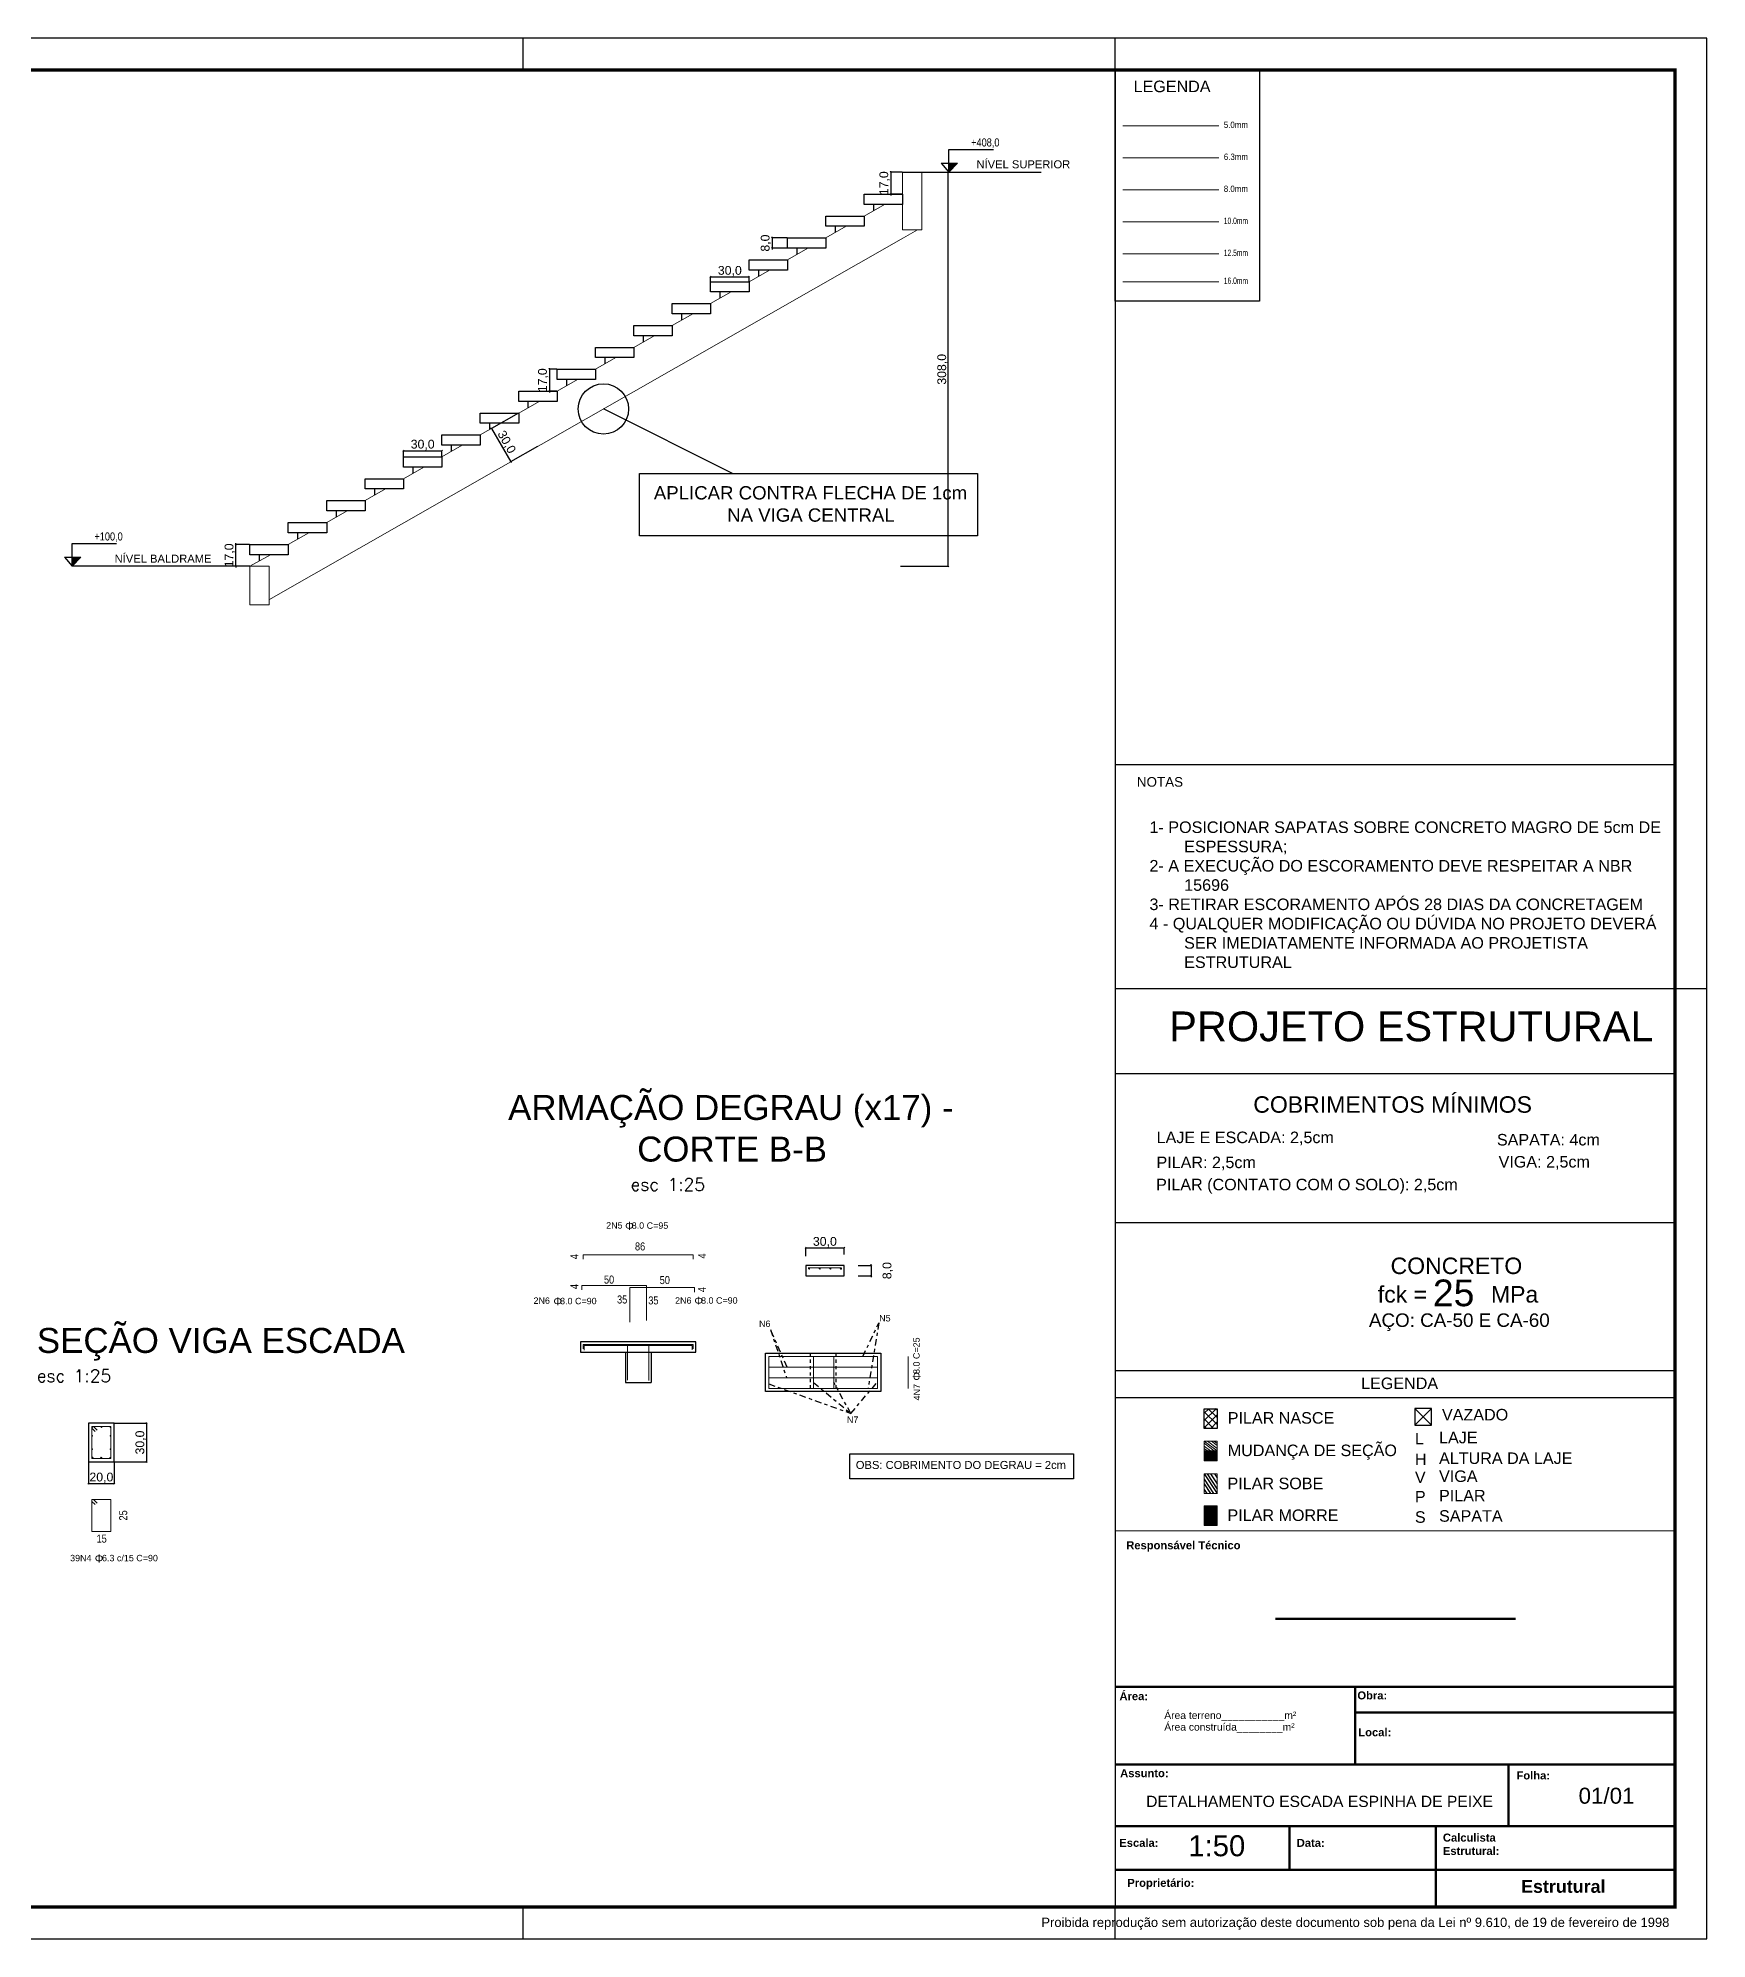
# Model space of a CAD drawing. Header units: millimetres. Extents: x 99 to 586, y -147 to 19.
# Drawn here: x 534 to 586.1, y -146.6 to -87.2 of the extents above; entities that cross this region are included whole.
import ezdxf
from ezdxf.enums import TextEntityAlignment as Align

# ---------------------------------------------------------------- set-up
doc = ezdxf.new("R2010")
doc.units = ezdxf.units.MM
doc.linetypes.add('CYPE_PUNTO', pattern=[0.075, 0, -0.075])
doc.linetypes.add('CYPE_RAYAPUNTO', pattern=[0.4125, 0.2025, -0.105, 0, -0.105])
for name, color, linetype, lineweight in [('ARM_LONGITUDINAL_Ø10', 33, 'Continuous', 9), ('ARM_LONGITUDINAL_Ø12_5', 34, 'Continuous', 9), ('ARM_LONGITUDINAL_Ø16', 212, 'Continuous', 9), ('ARM_LONGITUDINAL_Ø6_3', 31, 'Continuous', 9), ('ARM_LONGITUDINAL_Ø8', 32, 'Continuous', 9), ('ARM_TRANSVERSAL_Ø5', 120, 'Continuous', 9), ('DT-Textos', 7, 'Continuous', 5), ('G-ANNO-TEXT', 231, 'Continuous', 30), ('Vista Fino', 7, 'Continuous', 0)]:
    doc.layers.add(name, color=color, linetype=linetype, lineweight=lineweight)
for name, color, linetype in [('ARQ-FOLHA', 7, 'Continuous'), ('ARQ-TEXTO4', 1, 'Continuous'), ('Camada 1', 7, 'Continuous'), ('COTA CYPE', 31, 'Continuous'), ('PDF_1', 7, 'Continuous'), ('PDF_PILAR_BETAO', 7, 'Continuous'), ('PDF_Text', 7, 'Continuous')]:
    doc.layers.add(name, color=color, linetype=linetype)
doc.styles.add('ARIAL', font='arial.ttf')
doc.styles.add('ARIAL NARROW', font='ARIALN.TTF')
doc.styles.add('Arial_1', font='arial.ttf')
doc.styles.add('Arial_2', font='arial.ttf', dxfattribs={"height": 5})
doc.styles.add('Arial_3', font='arial.ttf', dxfattribs={"height": 2.3})
doc.styles.add('Arial_B', font='arialbd.ttf', dxfattribs={"height": 2.5})
doc.styles.add('Arial_B_1', font='arialbd.ttf', dxfattribs={"height": 4})
doc.styles.add('PDF Arial', font='arial.ttf')
doc.styles.add('ROMANS', font='romans.shx')
doc.styles.get("Standard").update_dxf_attribs({"font": 'arial.ttf'})
doc.styles.add('TQS_ARIAL', font='arial.ttf')
doc.dimstyles.new('Copy of 1-50', dxfattribs={"dimscale": 0.05, "dimtxt": 5.5, "dimasz": 0.8, "dimexe": 0.1, "dimexo": 0.2, "dimgap": 0.3, "dimtad": 1, "dimdec": 1, "dimlfac": 25, "dimzin": 1, "dimtxsty": 'Standard', "dimblk": 'OBLIQUE', "dimcen": 10, "dimdle": 0.1, "dimclrd": 7, "dimclre": 8, "dimclrt": 256, "dimadec": 0, "dimazin": 2, "dimtfac": 1, "dimtdec": 1, "dimtmove": 2, "dimatfit": 0, "dimldrblk": 'OBLIQUE', "dimfxl": 0, "dimlwd": -1, "dimlwe": -1, "dimarcsym": 0})

# ---------------------------------------------------------------- blocks, each defined once
blk = doc.blocks.new('FOLHA A1')
at = {"layer": 'ARQ-FOLHA'}
for p, q in [((841, 0), (0, 0)), ((471, -10), (471, 0)), ((656, -10), (656, 0)), ((841, -594), (841, 0)), ((831, -297), (841, -297)), ((471, -594), (471, -584)), ((656, -594), (656, -584)), ((0, -594), (841, -594))]:
    blk.add_line(p, q, dxfattribs=at)
at = {"layer": 'ARQ-FOLHA', "const_width": 1}
blk.add_lwpolyline([(25, -10), (25, -584), (831, -584), (831, -10), (25, -10)], dxfattribs=at)
blk = doc.blocks.new('_OBLIQUE')
at = {"color": 0, "linetype": 'ByBlock'}
blk.add_line((-0.5, -0.5), (0.5, 0.5), dxfattribs=at)
blk = doc.blocks.new('*D540')
at = {"layer": 'COTA CYPE', "color": 7}
blk.add_line((557.948, -124.958), (559.158, -124.958), dxfattribs=at)
at = {"layer": 'COTA CYPE', "color": 8}
for p, q in [((557.953, -125.215), (557.953, -124.953)), ((559.153, -125.165), (559.153, -124.953))]:
    blk.add_line(p, q, dxfattribs=at)
at = {"layer": 'Defpoints', "color": 0}
for p in [(557.953, -125.225), (559.153, -124.958), (559.153, -125.175)]:
    blk.add_point(p, dxfattribs=at)
at = {"layer": 'COTA CYPE', "color": 7, "xscale": 0.04000000000000001, "yscale": 0.04000000000000001, "zscale": 0.04000000000000001, "rotation": 180}
blk.add_blockref('_OBLIQUE', (557.953, -124.958), dxfattribs=at)
at = {"layer": 'COTA CYPE', "color": 7, "xscale": 0.04000000000000001, "yscale": 0.04000000000000001, "zscale": 0.04000000000000001}
blk.add_blockref('_OBLIQUE', (559.153, -124.958), dxfattribs=at)
at = {"layer": 'COTA CYPE', "insert": (558.553, -124.778), "char_height": 0.275, "attachment_point": 5}
blk.add_mtext('30,0', dxfattribs=at)
blk = doc.blocks.new('*D541')
at = {"layer": 'COTA CYPE', "color": 8}
for p, q in [((559.592, -125.506), (560.002, -125.506)), ((559.592, -125.826), (560.002, -125.826))]:
    blk.add_line(p, q, dxfattribs=at)
at = {"layer": 'COTA CYPE', "color": 7}
for p, q in [((559.997, -125.506), (559.997, -125.466)), ((559.997, -125.506), (559.997, -125.826)), ((559.997, -125.826), (559.997, -125.866))]:
    blk.add_line(p, q, dxfattribs=at)
at = {"layer": 'Defpoints', "color": 0}
for p in [(559.582, -125.506), (559.582, -125.826), (559.997, -125.826)]:
    blk.add_point(p, dxfattribs=at)
at = {"layer": 'COTA CYPE', "color": 7, "xscale": 0.04000000000000001, "yscale": 0.04000000000000001, "zscale": 0.04000000000000001}
for p, rotation in [((559.997, -125.506), 270), ((559.997, -125.826), 90)]:
    blk.add_blockref('_OBLIQUE', p, dxfattribs=dict(at, rotation=rotation))
at = {"layer": 'COTA CYPE', "insert": (560.52, -125.666), "char_height": 0.275, "attachment_point": 5, "rotation": 90}
blk.add_mtext('8,0', dxfattribs=at)
blk = doc.blocks.new('*D542')
at = {"color": 8}
for p, q in [((535.54, -131.647), (535.54, -132.326)), ((536.34, -131.647), (536.34, -132.326))]:
    blk.add_line(p, q, dxfattribs=at)
at = {"color": 7}
blk.add_line((535.535, -132.321), (536.345, -132.321), dxfattribs=at)
at = {"layer": 'Defpoints', "color": 0}
for p in [(535.54, -131.637), (536.34, -131.637), (536.34, -132.321)]:
    blk.add_point(p, dxfattribs=at)
at = {"color": 7, "xscale": 0.04000000000000001, "yscale": 0.04000000000000001, "zscale": 0.04000000000000001, "rotation": 180}
blk.add_blockref('_OBLIQUE', (535.54, -132.321), dxfattribs=at)
at = {"color": 7, "xscale": 0.04000000000000001, "yscale": 0.04000000000000001, "zscale": 0.04000000000000001}
blk.add_blockref('_OBLIQUE', (536.34, -132.321), dxfattribs=at)
at = {"insert": (535.94, -132.141), "char_height": 0.275, "attachment_point": 5}
blk.add_mtext('20,0', dxfattribs=at)
blk = doc.blocks.new('*D543')
at = {"color": 8}
for p, q in [((536.35, -130.437), (537.353, -130.437)), ((536.35, -131.637), (537.353, -131.637))]:
    blk.add_line(p, q, dxfattribs=at)
at = {"color": 7}
blk.add_line((537.348, -130.432), (537.348, -131.642), dxfattribs=at)
at = {"layer": 'Defpoints', "color": 0}
for p in [(536.34, -130.437), (536.34, -131.637), (537.348, -131.637)]:
    blk.add_point(p, dxfattribs=at)
at = {"color": 7, "xscale": 0.04000000000000001, "yscale": 0.04000000000000001, "zscale": 0.04000000000000001}
for p, rotation in [((537.348, -130.437), 90), ((537.348, -131.637), 270)]:
    blk.add_blockref('_OBLIQUE', p, dxfattribs=dict(at, rotation=rotation))
at = {"insert": (537.168, -131.037), "char_height": 0.275, "attachment_point": 5, "rotation": 90}
blk.add_mtext('30,0', dxfattribs=at)
blk = doc.blocks.new('*D548')
at = {"layer": 'COTA CYPE', "color": 7}
blk.add_line((554.977, -94.616), (556.187, -94.616), dxfattribs=at)
at = {"layer": 'COTA CYPE', "color": 8}
for p, q in [((554.982, -94.756), (554.982, -94.611)), ((556.182, -94.756), (556.182, -94.611))]:
    blk.add_line(p, q, dxfattribs=at)
at = {"layer": 'Defpoints', "color": 0}
for p in [(554.982, -94.766), (556.182, -94.616), (556.182, -94.766)]:
    blk.add_point(p, dxfattribs=at)
at = {"layer": 'COTA CYPE', "color": 7, "xscale": 0.04000000000000001, "yscale": 0.04000000000000001, "zscale": 0.04000000000000001, "rotation": 180}
blk.add_blockref('_OBLIQUE', (554.982, -94.616), dxfattribs=at)
at = {"layer": 'COTA CYPE', "color": 7, "xscale": 0.04000000000000001, "yscale": 0.04000000000000001, "zscale": 0.04000000000000001}
blk.add_blockref('_OBLIQUE', (556.182, -94.616), dxfattribs=at)
at = {"layer": 'COTA CYPE', "insert": (555.582, -94.436), "char_height": 0.275, "attachment_point": 5}
blk.add_mtext('30,0', dxfattribs=at)
blk = doc.blocks.new('*D549')
at = {"layer": 'COTA CYPE', "color": 8}
for p, q in [((557.372, -93.398), (556.899, -93.398)), ((557.372, -93.718), (556.899, -93.718))]:
    blk.add_line(p, q, dxfattribs=at)
at = {"layer": 'COTA CYPE', "color": 7}
for p, q in [((556.904, -93.398), (556.904, -93.358)), ((556.904, -93.398), (556.904, -93.718)), ((556.904, -93.718), (556.904, -93.758))]:
    blk.add_line(p, q, dxfattribs=at)
at = {"layer": 'Defpoints', "color": 0}
for p in [(556.904, -93.718), (557.382, -93.398), (557.382, -93.718)]:
    blk.add_point(p, dxfattribs=at)
at = {"layer": 'COTA CYPE', "color": 7, "xscale": 0.04000000000000001, "yscale": 0.04000000000000001, "zscale": 0.04000000000000001}
for p, rotation in [((556.904, -93.398), 270), ((556.904, -93.718), 90)]:
    blk.add_blockref('_OBLIQUE', p, dxfattribs=dict(at, rotation=rotation))
at = {"layer": 'COTA CYPE', "insert": (556.711, -93.558), "char_height": 0.275, "attachment_point": 5, "rotation": 90}
blk.add_mtext('8,0', dxfattribs=at)
blk = doc.blocks.new('*D550')
at = {"layer": 'COTA CYPE', "color": 8}
for p, q in [((560.972, -91.346), (560.609, -91.346)), ((560.972, -92.03), (560.609, -92.03))]:
    blk.add_line(p, q, dxfattribs=at)
at = {"layer": 'COTA CYPE', "color": 7}
for p, q in [((560.614, -91.346), (560.614, -91.306)), ((560.614, -91.346), (560.614, -92.03)), ((560.614, -92.03), (560.614, -92.07))]:
    blk.add_line(p, q, dxfattribs=at)
at = {"layer": 'Defpoints', "color": 0}
for p in [(560.982, -91.346), (560.614, -92.03), (560.982, -92.03)]:
    blk.add_point(p, dxfattribs=at)
at = {"layer": 'COTA CYPE', "color": 7, "xscale": 0.04000000000000001, "yscale": 0.04000000000000001, "zscale": 0.04000000000000001}
for p, rotation in [((560.614, -91.346), 270), ((560.614, -92.03), 90)]:
    blk.add_blockref('_OBLIQUE', p, dxfattribs=dict(at, rotation=rotation))
at = {"layer": 'COTA CYPE', "insert": (560.421, -91.688), "char_height": 0.275, "attachment_point": 5, "rotation": 90}
blk.add_mtext('17,0', dxfattribs=at)
blk = doc.blocks.new('*D551')
at = {"layer": 'COTA CYPE', "color": 8}
for p, q in [((550.172, -97.502), (549.938, -97.502)), ((550.172, -98.186), (549.938, -98.186))]:
    blk.add_line(p, q, dxfattribs=at)
at = {"layer": 'COTA CYPE', "color": 7}
for p, q in [((549.943, -97.502), (549.943, -97.462)), ((549.943, -97.502), (549.943, -98.186)), ((549.943, -98.186), (549.943, -98.226))]:
    blk.add_line(p, q, dxfattribs=at)
at = {"layer": 'Defpoints', "color": 0}
for p in [(550.182, -97.502), (549.943, -98.186), (550.182, -98.186)]:
    blk.add_point(p, dxfattribs=at)
at = {"layer": 'COTA CYPE', "color": 7, "xscale": 0.04000000000000001, "yscale": 0.04000000000000001, "zscale": 0.04000000000000001}
for p, rotation in [((549.943, -97.502), 270), ((549.943, -98.186), 90)]:
    blk.add_blockref('_OBLIQUE', p, dxfattribs=dict(at, rotation=rotation))
at = {"layer": 'COTA CYPE', "insert": (549.751, -97.844), "char_height": 0.275, "attachment_point": 5, "rotation": 90}
blk.add_mtext('17,0', dxfattribs=at)
blk = doc.blocks.new('*D552')
at = {"layer": 'COTA CYPE', "color": 8}
for p, q in [((540.572, -102.974), (540.141, -102.974)), ((540.572, -103.658), (540.141, -103.658))]:
    blk.add_line(p, q, dxfattribs=at)
at = {"layer": 'COTA CYPE', "color": 7}
for p, q in [((540.146, -102.974), (540.146, -102.934)), ((540.146, -103.658), (540.146, -102.974)), ((540.146, -103.658), (540.146, -103.698))]:
    blk.add_line(p, q, dxfattribs=at)
at = {"layer": 'Defpoints', "color": 0}
for p in [(540.146, -102.974), (540.582, -102.974), (540.582, -103.658)]:
    blk.add_point(p, dxfattribs=at)
at = {"layer": 'COTA CYPE', "color": 7, "xscale": 0.04000000000000001, "yscale": 0.04000000000000001, "zscale": 0.04000000000000001}
for p, rotation in [((540.146, -102.974), 270), ((540.146, -103.658), 90)]:
    blk.add_blockref('_OBLIQUE', p, dxfattribs=dict(at, rotation=rotation))
at = {"layer": 'COTA CYPE', "insert": (539.954, -103.316), "char_height": 0.275, "attachment_point": 5, "rotation": 90}
blk.add_mtext('17,0', dxfattribs=at)
blk = doc.blocks.new('*D554')
at = {"layer": 'COTA CYPE', "color": 8}
for p, q in [((560.992, -91.346), (562.416, -91.346)), ((560.92, -103.658), (562.416, -103.658))]:
    blk.add_line(p, q, dxfattribs=at)
at = {"layer": 'COTA CYPE', "color": 7}
blk.add_line((562.411, -103.663), (562.411, -91.341), dxfattribs=at)
at = {"layer": 'Defpoints', "color": 0}
for p in [(560.982, -91.346), (562.411, -91.346), (560.91, -103.658)]:
    blk.add_point(p, dxfattribs=at)
at = {"layer": 'COTA CYPE', "color": 7, "xscale": 0.04000000000000001, "yscale": 0.04000000000000001, "zscale": 0.04000000000000001}
for p, rotation in [((562.411, -91.346), 90), ((562.411, -103.658), 270)]:
    blk.add_blockref('_OBLIQUE', p, dxfattribs=dict(at, rotation=rotation))
at = {"layer": 'COTA CYPE', "insert": (562.231, -97.502), "char_height": 0.275, "attachment_point": 5, "rotation": 90}
blk.add_mtext('308,0', dxfattribs=at)
blk = doc.blocks.new('*D555')
at = {"layer": 'COTA CYPE', "color": 7}
blk.add_line((545.377, -100.047), (546.587, -100.047), dxfattribs=at)
at = {"layer": 'COTA CYPE', "color": 8}
for p, q in [((545.382, -100.228), (545.382, -100.042)), ((546.582, -100.228), (546.582, -100.042))]:
    blk.add_line(p, q, dxfattribs=at)
at = {"layer": 'Defpoints', "color": 0}
for p in [(545.382, -100.238), (546.582, -100.047), (546.582, -100.238)]:
    blk.add_point(p, dxfattribs=at)
at = {"layer": 'COTA CYPE', "color": 7, "xscale": 0.04000000000000001, "yscale": 0.04000000000000001, "zscale": 0.04000000000000001, "rotation": 180}
blk.add_blockref('_OBLIQUE', (545.382, -100.047), dxfattribs=at)
at = {"layer": 'COTA CYPE', "color": 7, "xscale": 0.04000000000000001, "yscale": 0.04000000000000001, "zscale": 0.04000000000000001}
blk.add_blockref('_OBLIQUE', (546.582, -100.047), dxfattribs=at)
at = {"layer": 'COTA CYPE', "insert": (545.982, -99.866), "char_height": 0.275, "attachment_point": 5}
blk.add_mtext('30,0', dxfattribs=at)
blk = doc.blocks.new('*D556')
at = {"layer": 'COTA CYPE', "color": 8}
for p, q in [((548.974, -98.875), (548.134, -99.354)), ((549.568, -99.918), (548.728, -100.396))]:
    blk.add_line(p, q, dxfattribs=at)
at = {"layer": 'COTA CYPE', "color": 7}
blk.add_line((548.135, -99.347), (548.735, -100.398), dxfattribs=at)
at = {"layer": 'Defpoints', "color": 0}
for p in [(548.982, -98.87), (549.577, -99.913), (548.732, -100.394)]:
    blk.add_point(p, dxfattribs=at)
at = {"layer": 'COTA CYPE', "color": 7, "xscale": 0.04000000000000001, "yscale": 0.04000000000000001, "zscale": 0.04000000000000001}
for p, rotation in [((548.138, -99.351), 119.6831401775046), ((548.732, -100.394), 299.6831401775047)]:
    blk.add_blockref('_OBLIQUE', p, dxfattribs=dict(at, rotation=rotation))
at = {"layer": 'COTA CYPE', "insert": (548.592, -99.783), "char_height": 0.275, "attachment_point": 5, "rotation": 299.68314}
blk.add_mtext('30,0', dxfattribs=at)

msp = doc.modelspace()

# ---------------------------------------------------------------- hatches: boundary and pattern name
h = msp.add_hatch(color=256)
h.dxf.hatch_style = 1
h.paths.add_polyline_path([(570.812, -131.6098), (570.812, -131.302), (570.4087, -131.302), (570.4087, -131.6098)])
h = msp.add_hatch(color=256)
h.dxf.hatch_style = 1
h.paths.add_polyline_path([(570.4087, -133.6336), (570.812, -133.6336), (570.812, -133.0181), (570.4087, -133.0181)])
at = {"layer": 'COTA CYPE'}
h = msp.add_hatch(color=252, dxfattribs=at)
h.dxf.hatch_style = 1
h.paths.add_polyline_path([(562.4269, -91.3461), (562.7031, -91.0566), (562.4269, -91.0566)])
h = msp.add_hatch(color=252, dxfattribs=at)
h.dxf.hatch_style = 1
h.paths.add_polyline_path([(535.0246, -103.6581), (535.3007, -103.3686), (535.0246, -103.3686)])
h = msp.add_hatch(dxfattribs=at)
h.set_pattern_fill('ANSI37', color=256, scale=0.05)
h.set_pattern_definition([(45, (-161.23295, -248.86404), (-0.1122532, 0.1122532), []), (135, (-161.23295, -248.86404), (-0.1122532, -0.1122532), [])])
h.paths.add_polyline_path([(570.812, -129.9796), (570.4087, -129.9796), (570.4087, -130.5951), (570.812, -130.5951)])

# ---------------------------------------------------------------- linework, layer by layer
for p, q in [((567.624, -88.1502), (555.5458, -88.1502)), ((567.624, -88.1502), (567.624, -145.5502)), ((562.4269, -91.3461), (562.4269, -90.6376)), ((562.4269, -90.6376), (563.82, -90.6376)), ((561.5824, -91.3461), (565.3098, -91.3461)), ((562.1907, -91.0566), (562.4269, -91.3461)), ((562.1907, -91.0566), (562.7031, -91.0566)), ((562.4269, -91.3461), (562.7031, -91.0566)), ((560.0739, -92.3501), (560.0739, -92.5479)), ((558.8739, -93.0341), (558.8739, -93.2319)), ((557.6739, -93.7181), (557.6739, -93.9159)), ((556.4739, -94.4021), (556.4739, -94.5999)), ((555.2739, -95.0861), (555.2739, -95.2839)), ((554.0739, -95.7701), (554.0739, -95.9679)), ((552.8739, -96.4541), (552.8739, -96.6519)), ((551.6739, -97.1381), (551.6739, -97.3359)), ((550.4739, -97.8221), (550.4739, -98.0199)), ((549.2739, -98.5061), (549.2739, -98.7039)), ((548.0739, -99.1901), (548.0739, -99.3879)), ((546.8739, -99.8741), (546.8739, -100.0719)), ((545.6739, -100.5581), (545.6739, -100.7559)), ((544.4739, -101.2421), (544.4739, -101.4399)), ((543.2739, -101.9261), (543.2739, -102.1239)), ((542.0739, -102.6101), (542.0739, -102.8079)), ((535.0246, -103.6581), (535.0246, -102.9496)), ((535.0246, -102.9496), (536.4176, -102.9496)), ((540.8739, -103.2941), (540.8739, -103.4919)), ((534.7884, -103.3686), (535.0246, -103.6581)), ((534.7884, -103.3686), (535.3007, -103.3686)), ((535.0246, -103.6581), (535.3007, -103.3686)), ((540.5824, -103.6581), (535.0246, -103.6581)), ((567.624, -109.8507), (585.124, -109.8507)), ((552.319, -128.2097), (552.319, -129.161)), ((553.119, -128.2097), (553.119, -129.161)), ((567.624, -128.7905), (585.124, -128.7905)), ((552.319, -129.161), (553.119, -129.161)), ((567.624, -129.6322), (585.124, -129.6322)), ((577.5147, -129.9712), (576.9897, -130.4962)), ((576.9897, -129.9712), (577.5147, -130.4962)), ((570.4087, -132.0196), (570.812, -132.6351)), ((570.4087, -132.1841), (570.7042, -132.6351)), ((570.4087, -132.3273), (570.6103, -132.6351)), ((570.5025, -132.0196), (570.812, -132.4919)), ((570.6103, -132.0196), (570.812, -132.3273)), ((570.7299, -132.0196), (570.812, -132.1448)), ((570.4087, -132.505), (570.4939, -132.6351)), ((567.624, -133.799), (585.124, -133.7887)), ((585.124, -144.3921), (575.124, -144.3921)), ((585.124, -145.5502), (585.124, -144.3921)), ((577.651, -145.5502), (585.124, -145.5502))]:
    msp.add_line(p, q)
at = {"lineweight": 90}
for p, q in [((580.1409, -136.546), (572.6409, -136.546)), ((567.624, -138.6671), (585.124, -138.6671)), ((575.124, -141.0944), (575.124, -138.6671)), ((575.124, -139.4722), (585.124, -139.4722)), ((567.624, -141.0944), (585.124, -141.0944)), ((567.624, -141.0944), (585.124, -141.0944)), ((579.924, -143.0299), (579.924, -141.0944)), ((567.624, -143.0299), (585.124, -143.0299)), ((573.0796, -144.3921), (573.0796, -143.0299)), ((577.651, -145.5502), (577.651, -143.0299)), ((567.624, -144.3921), (585.124, -144.3921))]:
    msp.add_line(p, q, dxfattribs=at)
at = {"color": 8, "lineweight": 25}
for p, q in [((585.124, -144.3921), (575.124, -144.3921)), ((585.124, -145.5502), (585.124, -144.3921)), ((575.124, -145.5502), (585.124, -145.5502))]:
    msp.add_line(p, q, dxfattribs=at)
for points in [[(567.624, -88.1502), (572.1324, -88.1502), (572.1324, -95.3707), (567.624, -95.3707)], [(559.7824, -92.3501), (559.7824, -92.0301), (560.9824, -92.0301), (560.9824, -92.3501)], [(558.5824, -93.0341), (558.5824, -92.7141), (559.7824, -92.7141), (559.7824, -93.0341)], [(557.3824, -93.7181), (557.3824, -93.3981), (558.5824, -93.3981), (558.5824, -93.7181)], [(556.1824, -94.4021), (556.1824, -94.0821), (557.3824, -94.0821), (557.3824, -94.4021)], [(554.9824, -95.0861), (554.9824, -94.7661), (556.1824, -94.7661), (556.1824, -95.0861)], [(553.7824, -95.7701), (553.7824, -95.4501), (554.9824, -95.4501), (554.9824, -95.7701)], [(552.5824, -96.4541), (552.5824, -96.1341), (553.7824, -96.1341), (553.7824, -96.4541)], [(551.3824, -97.1381), (551.3824, -96.8181), (552.5824, -96.8181), (552.5824, -97.1381)], [(550.1824, -97.8221), (550.1824, -97.5021), (551.3824, -97.5021), (551.3824, -97.8221)], [(548.9824, -98.5061), (548.9824, -98.1861), (550.1824, -98.1861), (550.1824, -98.5061)], [(547.7824, -99.1901), (547.7824, -98.8701), (548.9824, -98.8701), (548.9824, -99.1901)], [(546.5824, -99.8741), (546.5824, -99.5541), (547.7824, -99.5541), (547.7824, -99.8741)], [(545.3824, -100.5581), (545.3824, -100.2381), (546.5824, -100.2381), (546.5824, -100.5581)], [(544.1824, -101.2421), (544.1824, -100.9221), (545.3824, -100.9221), (545.3824, -101.2421)], [(542.9824, -101.9261), (542.9824, -101.6061), (544.1824, -101.6061), (544.1824, -101.9261)], [(541.7824, -102.6101), (541.7824, -102.2901), (542.9824, -102.2901), (542.9824, -102.6101)], [(540.5824, -103.2941), (540.5824, -102.9741), (541.7824, -102.9741), (541.7824, -103.2941)], [(557.9527, -125.8257), (559.1527, -125.8257), (559.1527, -125.5057), (557.9527, -125.5057)], [(550.919, -128.2097), (554.519, -128.2097), (554.519, -127.8897), (550.919, -127.8897)], [(535.5398, -131.6372), (536.3398, -131.6372), (536.3398, -130.4372), (535.5398, -130.4372)], [(559.3358, -131.3933), (566.3282, -131.3933), (566.3282, -132.1693), (559.3358, -132.1693)]]:
    msp.add_lwpolyline(points, close=True)
msp.add_lwpolyline([(576.9897, -130.4962), (577.5147, -130.4962), (577.5147, -129.9712), (576.9897, -129.9712), (576.9897, -130.4962)])
at = {"layer": 'ARM_LONGITUDINAL_Ø10'}
msp.add_line((567.8633, -92.8944), (570.8633, -92.8944), dxfattribs=at)
at = {"layer": 'ARM_LONGITUDINAL_Ø12_5'}
msp.add_line((567.8633, -93.8944), (570.8633, -93.8944), dxfattribs=at)
for centre in [(535.66, -131.517), (535.9347, -131.516), (536.2201, -131.5191)]:
    msp.add_circle(centre, 0.02, dxfattribs=at)
at = {"layer": 'ARM_LONGITUDINAL_Ø16'}
msp.add_line((567.8633, -94.767), (570.8633, -94.767), dxfattribs=at)
at = {"layer": 'ARM_LONGITUDINAL_Ø6_3'}
for p, q in [((567.8633, -90.8944), (570.8633, -90.8944)), ((535.6398, -130.5934), (535.7494, -130.6948)), ((535.6907, -130.5372), (535.803, -130.6475)), ((535.6398, -132.8771), (535.7494, -132.9786)), ((535.6907, -132.821), (535.803, -132.9313))]:
    msp.add_line(p, q, dxfattribs=at)
for points in [[(535.6398, -131.5372), (536.2398, -131.5372), (536.2398, -130.5372), (535.6398, -130.5372)], [(535.6398, -133.821), (536.2398, -133.821), (536.2398, -132.821), (535.6398, -132.821)]]:
    msp.add_lwpolyline(points, close=True, dxfattribs=at)
for centre in [(535.6529, -130.55), (535.9461, -130.5504), (536.2278, -130.5513), (535.6529, -130.8287), (535.6529, -131.2461), (536.2278, -130.83), (536.2278, -131.2474)]:
    msp.add_circle(centre, 0.0126, dxfattribs=at)
at = {"layer": 'ARM_LONGITUDINAL_Ø8'}
for p, q in [((567.8633, -91.8944), (570.8633, -91.8944)), ((558.0349, -125.5803), (559.0749, -125.5803)), ((556.797, -128.3476), (560.197, -128.3476)), ((556.797, -128.3476), (556.797, -129.3476)), ((556.797, -128.6816), (560.197, -128.6816)), ((558.1959, -128.3476), (558.1959, -129.3476)), ((558.8313, -128.3476), (558.8313, -129.3476)), ((560.197, -128.3476), (560.197, -129.3476)), ((561.1545, -128.3476), (561.1545, -129.3476)), ((556.797, -129.0146), (560.197, -129.0146)), ((556.797, -129.3476), (560.197, -129.3476))]:
    msp.add_line(p, q, dxfattribs=at)
for points in [[(550.999, -125.3113), (550.999, -125.1713), (554.439, -125.1713), (554.439, -125.3113)], [(550.954, -126.2689), (550.954, -126.1289), (552.974, -126.1289), (552.974, -127.2202)], [(552.4595, -127.2807), (552.4595, -126.1975), (554.4795, -126.1975), (554.4795, -126.3375)], [(550.999, -128.1097), (550.999, -127.9697), (554.439, -127.9697), (554.439, -128.1097)], [(551.0329, -128.1483), (551.0329, -128.0083), (553.0529, -128.0083), (553.0529, -129.0996)], [(552.3835, -129.088), (552.3835, -128.0048), (554.4035, -128.0048), (554.4035, -128.1448)]]:
    msp.add_lwpolyline(points, dxfattribs=at)
for centre in [(558.0575, -125.6006), (558.3908, -125.6006), (558.7241, -125.6006), (559.0542, -125.6033)]:
    msp.add_circle(centre, 0.02, dxfattribs=at)
at = {"layer": 'ARM_TRANSVERSAL_Ø5'}
msp.add_line((567.8633, -89.8944), (570.8633, -89.8944), dxfattribs=at)
at = {"layer": 'Camada 1', "color": 0, "lineweight": 25}
for p, q in [((567.624, -116.8502), (585.124, -116.8502)), ((567.624, -119.5095), (585.124, -119.5095)), ((567.624, -124.1629), (585.124, -124.1629)), ((585.124, -145.5502), (585.124, -127.837))]:
    msp.add_line(p, q, dxfattribs=at)
at = {"layer": 'COTA CYPE'}
msp.add_line((555.6698, -100.7542), (551.6312, -98.7415), dxfattribs=at)
at = {"layer": 'COTA CYPE', "color": 252, "linetype": 'CYPE_RAYAPUNTO'}
for p, q in [((557.3722, -128.6816), (556.8494, -127.502)), ((556.8494, -127.502), (557.3588, -129.0146)), ((559.7393, -128.3476), (560.2387, -127.3019)), ((560.2387, -127.3019), (559.9058, -129.3476)), ((556.797, -129.2054), (559.3661, -130.1287)), ((558.1959, -129.1596), (559.3617, -130.1271)), ((559.3661, -130.1287), (558.8313, -129.155)), ((559.3661, -130.1287), (560.197, -129.1434))]:
    msp.add_line(p, q, dxfattribs=at)
at = {"layer": 'COTA CYPE', "color": 7, "linetype": 'CYPE_PUNTO'}
for p, q in [((558.097, -128.2476), (558.097, -129.4476)), ((558.897, -128.2476), (558.897, -129.4476))]:
    msp.add_line(p, q, dxfattribs=at)
at = {"layer": 'COTA CYPE'}
for points in [[(552.7566, -100.7542), (563.3224, -100.7542), (563.3224, -102.7048), (552.7566, -102.7048)], [(570.4087, -129.9796), (570.812, -129.9796), (570.812, -130.5951), (570.4087, -130.5951)]]:
    msp.add_lwpolyline(points, close=True, dxfattribs=at)
at = {"layer": 'COTA CYPE', "color": 7}
msp.add_lwpolyline([(556.697, -128.2476), (560.297, -128.2476), (560.297, -129.4476), (556.697, -129.4476)], close=True, dxfattribs=at)
at = {"layer": 'COTA CYPE'}
msp.add_circle((551.6312, -98.7415), 0.7861, dxfattribs=at)
at = {"layer": 'PDF_1', "lineweight": 18}
for points in [[(570.4087, -132.0196), (570.812, -132.0196), (570.812, -132.6351), (570.4087, -132.6351)], [(570.4087, -133.0181), (570.812, -133.0181), (570.812, -133.6336), (570.4087, -133.6336)]]:
    msp.add_lwpolyline(points, close=True, dxfattribs=at)
at = {"layer": 'PDF_PILAR_BETAO', "lineweight": 18}
for p, q in [((570.4087, -130.9943), (570.812, -131.302)), ((570.4087, -131.0604), (570.7253, -131.302)), ((570.4087, -131.1481), (570.6103, -131.302)), ((570.4087, -131.2239), (570.511, -131.302)), ((570.5131, -130.9943), (570.812, -131.2224)), ((570.6338, -130.9943), (570.812, -131.1303)), ((570.717, -130.9943), (570.812, -131.0668)), ((570.812, -131.302), (570.4087, -131.302))]:
    msp.add_line(p, q, dxfattribs=at)
msp.add_lwpolyline([(570.4087, -130.9943), (570.812, -130.9943), (570.812, -131.6098), (570.4087, -131.6098)], close=True, dxfattribs=at)
at = {"layer": 'Vista Fino'}
for p, q in [((559.7824, -92.0301), (560.9824, -92.0301)), ((560.9824, -92.2301), (560.9824, -92.0301)), ((559.7824, -92.3501), (560.9824, -92.3501)), ((559.7824, -92.7141), (560.421, -92.3501)), ((558.5824, -92.7141), (559.7824, -92.7141)), ((558.5824, -93.0341), (559.7824, -93.0341)), ((558.5824, -93.3981), (559.221, -93.0341)), ((559.7824, -92.9141), (559.7824, -92.7141)), ((561.0152, -93.3926), (561.4477, -93.1461)), ((541.1766, -104.7006), (561.0152, -93.3926)), ((557.3824, -93.3981), (558.5824, -93.3981)), ((557.3824, -93.7181), (558.5824, -93.7181)), ((557.3824, -94.0821), (558.021, -93.7181)), ((558.5824, -93.5981), (558.5824, -93.3981)), ((556.1824, -94.0821), (557.3824, -94.0821)), ((556.1824, -94.4021), (557.3824, -94.4021)), ((556.1824, -94.7661), (556.821, -94.4021)), ((557.3824, -94.2821), (557.3824, -94.0821)), ((554.9824, -94.7661), (556.1824, -94.7661)), ((556.1824, -94.9661), (556.1824, -94.7661)), ((553.7824, -95.4501), (554.9824, -95.4501)), ((554.9824, -95.0861), (556.1824, -95.0861)), ((554.9824, -95.4501), (555.621, -95.0861)), ((554.9824, -95.6501), (554.9824, -95.4501)), ((552.5824, -96.1341), (553.7824, -96.1341)), ((553.7824, -95.7701), (554.9824, -95.7701)), ((553.7824, -96.1341), (554.421, -95.7701)), ((553.7824, -96.3341), (553.7824, -96.1341)), ((551.3824, -96.8181), (552.5824, -96.8181)), ((552.5824, -96.4541), (553.7824, -96.4541)), ((552.5824, -96.8181), (553.221, -96.4541)), ((552.5824, -97.0181), (552.5824, -96.8181)), ((551.3824, -97.1381), (552.5824, -97.1381)), ((551.3824, -97.5021), (552.021, -97.1381)), ((550.1824, -97.5021), (551.3824, -97.5021)), ((550.1824, -97.8221), (551.3824, -97.8221)), ((550.1824, -98.1861), (550.821, -97.8221)), ((551.3824, -97.7021), (551.3824, -97.5021)), ((548.9824, -98.1861), (550.1824, -98.1861)), ((548.9824, -98.5061), (550.1824, -98.5061)), ((548.9824, -98.8701), (549.621, -98.5061)), ((550.1824, -98.3861), (550.1824, -98.1861)), ((547.7824, -98.8701), (548.9824, -98.8701)), ((547.7824, -99.1901), (548.9824, -99.1901)), ((547.7824, -99.5541), (548.421, -99.1901)), ((548.9824, -99.0701), (548.9824, -98.8701)), ((546.5824, -99.5541), (547.7824, -99.5541)), ((547.7824, -99.7541), (547.7824, -99.5541)), ((545.3824, -100.2381), (546.5824, -100.2381)), ((546.5824, -99.8741), (547.7824, -99.8741)), ((546.5824, -100.2381), (547.221, -99.8741)), ((546.5824, -100.4381), (546.5824, -100.2381)), ((544.1824, -100.9221), (545.3824, -100.9221)), ((545.3824, -100.5581), (546.5824, -100.5581)), ((545.3824, -100.9221), (546.021, -100.5581)), ((545.3824, -101.1221), (545.3824, -100.9221)), ((544.1824, -101.2421), (545.3824, -101.2421)), ((544.1824, -101.6061), (544.821, -101.2421)), ((542.9824, -101.6061), (544.1824, -101.6061)), ((542.9824, -101.9261), (544.1824, -101.9261)), ((542.9824, -102.2901), (543.621, -101.9261)), ((544.1824, -101.8061), (544.1824, -101.6061)), ((541.7824, -102.2901), (542.9824, -102.2901)), ((541.7824, -102.6101), (542.9824, -102.6101)), ((541.7824, -102.9741), (542.421, -102.6101)), ((542.9824, -102.4901), (542.9824, -102.2901)), ((540.5824, -102.9741), (541.7824, -102.9741)), ((540.5824, -103.2941), (541.7824, -103.2941)), ((540.5824, -103.6581), (541.221, -103.2941)), ((541.7824, -103.1741), (541.7824, -102.9741))]:
    msp.add_line(p, q, dxfattribs=at)
for points in [[(560.9824, -93.1461), (560.9824, -92.0301), (560.9824, -91.3461), (561.5824, -91.3461), (561.5824, -93.1461)], [(540.5824, -104.8581), (541.1824, -104.8581), (541.1824, -103.6581), (540.5824, -103.6581)]]:
    msp.add_lwpolyline(points, close=True, dxfattribs=at)

# ---------------------------------------------------------------- block references
at = {"layer": 'ARQ-FOLHA', "xscale": 0.1, "yscale": 0.1, "zscale": 0.1}
msp.add_blockref('FOLHA A1', (502.024, -87.1502), dxfattribs=at)

# ---------------------------------------------------------------- texts
for s, p in [('2N5 ', (551.7165, -124.3519)), ('8.0 C=95', (552.5169, -124.3587)), ('2N6 ', (549.4468, -126.7037)), ('8.0 C=90', (550.2773, -126.7161)), ('2N6 ', (553.8716, -126.6988)), ('8.0 C=90', (554.6835, -126.6988)), ('N5 ', (560.25, -127.2536)), ('N6 ', (556.4959, -127.4253)), ('N7 ', (559.2427, -130.4234)), ('39N4 ', (534.9632, -134.7476)), ('6.3 c/15 C=90', (535.9594, -134.7476))]:
    msp.add_text(s, height=0.2).set_placement(p)
for s, p in [('8.0 C=25', (561.5144, -128.8948)), ('4N7', (561.5282, -129.7205))]:
    msp.add_text(s, height=0.2, rotation=90).set_placement(p)
at = {"char_height": 0.25, "attachment_point": 5, "style": 'ARIAL NARROW'}
for s, insert in [('+408,0', (563.5673, -90.436)), ('+100,0', (536.165, -102.748)), ('86', (552.7769, -124.9111)), ('50', (551.808, -125.9474)), ('50', (553.5499, -125.9625)), ('35', (552.2168, -126.5696)), ('35', (553.1932, -126.598)), ('15', (535.9482, -134.042))]:
    msp.add_mtext(s, dxfattribs=dict(at, insert=insert))
at = {"attachment_point": 1}
for s, width, heights, insert, char_height in [('{\\Fgreeks|c0;F}', 0.137415, [0], (552.3089, -124.1424), 0.25), ('{\\Fgreeks|c0;F}', 0.137415, [0], (550.0693, -126.4999), 0.25), ('{\\Fgreeks|c0;F}', 0.137415, [0], (554.4754, -126.4825), 0.25), ('{\\Fgreeks|c0;F}', 0.137415, [0], (535.7336, -134.5344), 0.25), ('DETALHAMENTO ESCADA ESPINHA DE PEIXE', 11.829823, [1.969], (568.5949, -142.0753), 0.35)]:
    msp.add_mtext_dynamic_manual_height_columns(s, width=width, gutter_width=12.5, heights=heights, dxfattribs=dict(at, insert=insert, char_height=char_height))
at = {"char_height": 0.25, "attachment_point": 5, "rotation": 90, "style": 'ARIAL NARROW'}
for s, insert in [('4', (550.7253, -125.2302)), ('4', (554.7166, -125.2064)), ('4', (550.722, -126.1623)), ('4', (554.7084, -126.2578)), ('25', (536.6233, -133.3145))]:
    msp.add_mtext(s, dxfattribs=dict(at, insert=insert))
at = {"insert": (561.2982, -129.1028), "char_height": 0.25, "attachment_point": 1, "rotation": 90}
msp.add_mtext_dynamic_manual_height_columns('{\\Fgreeks|c0;F}', width=0.137415, gutter_width=12.5, heights=[0], dxfattribs=at)
at = {"layer": 'ARQ-TEXTO4', "color": 31, "char_height": 0.39, "attachment_point": 1, "style": 'ROMANS'}
for s, insert, width in [('{\\fArial|b0|i0|c0|p34;\\H2x;\\W0.57439;\\C4; \\W1;ARMAÇÃO DEGRAU (x17) -\\P\\W6.95152;  \\W1;CORTE B-B\\P\\Fromans|c0;\\H0.50002x;\\W7.48422;\\C2;  \\W1;esc 1:25}', (548.4786, -120.1775), 14.238808), ('{\\fArial|b0|i0|c0|p34;\\H2x;\\C4;SEÇÃO VIGA ESCADA\\P\\Fromans|c0;\\H0.50002x;\\C2;esc 1:25}', (533.9231, -127.4575), 29.650864)]:
    msp.add_mtext(s, dxfattribs=dict(at, insert=insert, width=width))
at = {"layer": 'Camada 1', "color": 0, "lineweight": 25, "style": 'TQS_ARIAL'}
for s, height, p in [('LEGENDA', 0.36043, (568.201, -88.842)), ('PROJETO ESTRUTURAL', 0.928807, (569.3156, -118.4976)), ('COBRIMENTOS MÍNIMOS', 0.514893, (571.9431, -120.7326)), ('LAJE E ESCADA: 2,5cm', 0.360425, (568.9224, -121.6819)), ('SAPATA: 4cm', 0.360425, (579.5585, -121.7553)), ('PILAR: 2,5cm', 0.360425, (568.918, -122.4629)), ('VIGA: 2,5cm', 0.360425, (579.611, -122.4447)), ('PILAR (CONTATO COM O SOLO): 2,5cm', 0.360425, (568.9068, -123.1561)), ('CONCRETO', 0.51489, (576.2343, -125.7731)), ('fck =          MPa', 0.514893, (575.8345, -126.6636)), ('25', 0.83413, (577.5579, -126.7778)), ('AÇO: CA-50 E CA-60', 0.420812, (575.5582, -127.424)), ('LEGENDA', 0.36043, (575.3139, -129.3675)), ('PILAR NASCE', 0.360425, (571.146, -130.448)), ('VAZADO', 0.36043, (577.8405, -130.3473)), ('MUDANÇA DE SEÇÃO', 0.360425, (571.146, -131.4626)), ('L', 0.3604, (576.9956, -131.0959)), ('LAJE', 0.36043, (577.7497, -131.0626)), ('H', 0.3604, (576.9956, -131.7412)), ('ALTURA DA LAJE', 0.360425, (577.7497, -131.7079)), ('PILAR SOBE', 0.36043, (571.1376, -132.4958)), ('V', 0.3604, (576.9956, -132.3033)), ('VIGA', 0.36043, (577.7497, -132.27)), ('P', 0.3604, (576.9956, -132.9108)), ('PILAR', 0.36043, (577.7497, -132.8775)), ('PILAR MORRE', 0.360425, (571.1376, -133.4887)), ('S', 0.3604, (576.9956, -133.545)), ('SAPATA', 0.36043, (577.7497, -133.5117))]:
    msp.add_text(s, height=height, dxfattribs=at).set_placement(p)
at = {"layer": 'DT-Textos'}
for s, width, p, p2 in [('5.0mm', 0.885362, (571.0221, -89.9609), (571.7781, -89.9609)), ('6.3mm', 0.885362, (571.0221, -90.9609), (571.7781, -90.9609)), ('8.0mm', 0.885362, (571.0221, -91.9609), (571.7781, -91.9609)), ('10.0mm', 0.749051, (571.0221, -92.9609), (571.7781, -92.9609)), ('12.5mm', 0.749051, (571.0221, -93.9609), (571.7781, -93.9609)), ('16.0mm', 0.749051, (571.0221, -94.8336), (571.7781, -94.8336))]:
    msp.add_text(s, height=0.2, dxfattribs=dict(at, width=width)).set_placement(p, p2, align=Align.FIT)
at = {"layer": 'G-ANNO-TEXT', "color": 7, "attachment_point": 1}
for s, insert, char_height, width, style in [('NÍVEL SUPERIOR', (563.2922, -90.9715), 0.25, 3.237169, 'Arial_1'), ('{\\W6.00426;  }APLICAR CONTRA FLECHA DE 1cm \\P{\\W8.73102;   }NA VIGA CENTRAL', (551.2666, -101.1536), 0.416425, 13.638833, 'Arial_1'), ('NÍVEL BALDRAME', (536.354, -103.2937), 0.25, 3.237169, 'Arial_1'), ('OBS: COBRIMENTO DO DEGRAU = 2cm', (559.5197, -131.6129), 0.25, 8.188045, 'Arial_1'), ('Responsável Técnico ', (567.9727, -134.1224), 0.25, 4.417298, 'Arial_B'), ('Área:', (567.7613, -138.838), 0.25, 1.074261, 'Arial_B'), ('Obra:', (575.1973, -138.8144), 0.25, 1.122362, 'Arial_B'), ('Área terreno___________m²', (569.1618, -139.445), 0.23, 5.659914, 'Arial_3'), ('Área construída________m²', (569.1618, -139.8089), 0.23, 6.197044, 'Arial_3'), ('Local:', (575.227, -139.9657), 0.25, 1.234599, 'Arial_B'), ('Assunto:', (567.7825, -141.244), 0.25, 1.811814, 'Arial_B'), ('Folha:', (580.1709, -141.3152), 0.25, 1.258649, 'Arial_B'), ('01/01', (582.1105, -141.8232), 0.5, 2.164556, 'Arial_2'), ('Escala:', (567.7558, -143.4212), 0.25, 1.467088, 'Arial_B'), ('1:50', (569.9123, -143.3101), 0.65491, 10.080639, 'Arial_1'), ('Data:', (573.3014, -143.4212), 0.25, 1.050211, 'Arial_B'), ('Calculista Estrutural:', (577.8709, -143.2568), 0.25, 2.176767, 'Arial_B'), ('Proprietário: ', (568.0064, -144.6709), 0.25, 2.661602, 'Arial_B'), ('Estrutural', (580.3128, -144.7076), 0.4, 3.214767, 'Arial_B_1'), ('Proibida reprodução sem autorização deste documento sob pena da Lei nº 9.610, de 19 de fevereiro de 1998', (565.3203, -145.8852), 0.29, 23.770034, 'ARIAL')]:
    msp.add_mtext(s, dxfattribs=dict(at, insert=insert, char_height=char_height, width=width, style=style))
at = {"layer": 'PDF_Text', "insert": (568.3045, -110.5487), "char_height": 0.3, "attachment_point": 7, "style": 'PDF Arial'}
msp.add_mtext('NOTAS', dxfattribs=at)
at = {"layer": 'PDF_Text', "insert": (568.3365, -116.2132), "char_height": 0.3614, "width": 16.631261, "attachment_point": 7, "style": 'PDF Arial'}
msp.add_mtext('{\\W2.576449; }1- POSICIONAR SAPATAS SOBRE CONCRETO MAGRO DE 5cm DE \\P{\\W5.1529;  }ESPESSURA;\\P{\\W2.576449; }2- A EXECUÇÃO DO ESCORAMENTO DEVE RESPEITAR A NBR \\P{\\W5.1529;  }15696\\P{\\W2.576449; }3- RETIRAR ESCORAMENTO APÓS 28 DIAS DA CONCRETAGEM\\P{\\W2.576449; }4 - QUALQUER MODIFICAÇÃO OU DÚVIDA NO PROJETO DEVERÁ \\P{\\W5.1529;  }SER IMEDIATAMENTE INFORMADA AO PROJETISTA \\P{\\W5.1529;  }ESTRUTURAL', dxfattribs=at)

# ---------------------------------------------------------------- dimensions: what is measured, and where the dimension line sits
for p1, distance, picture, middle in [((536.3398, -130.4372), 1.0087, '*D543', (537.1682, -131.0372)), ((535.5398, -131.6372), -0.6839, '*D542', (535.9398, -132.1409))]:
    dim = msp.add_aligned_dim(p1=p1, p2=(536.3398, -131.6372), distance=distance, dimstyle='Copy of 1-50')
    dim.commit()
    dim.dimension.update_dxf_attribs({"geometry": picture, "text_midpoint": middle})
at = {"layer": 'COTA CYPE'}
for p1, p2, distance, picture, middle in [((560.9824, -91.3461), (560.9824, -92.0301), -0.3685, '*D550', (560.421, -91.6881)), ((550.1824, -97.5021), (550.1824, -98.1861), -0.2389, '*D551', (549.7507, -97.8441)), ((540.5824, -103.6581), (540.5824, -102.9741), 0.4359, '*D552', (539.9537, -103.3161))]:
    dim = msp.add_aligned_dim(p1=p1, p2=p2, distance=distance, text='17,0', dimstyle='Copy of 1-50', dxfattribs=at)
    dim.commit()
    dim.dimension.update_dxf_attribs({"geometry": picture, "text_midpoint": middle})
dim = msp.add_linear_dim(base=(562.4114, -91.3461), p1=(560.9097, -103.6581), p2=(560.9824, -91.3461), angle=90, text='308,0', dimstyle='Copy of 1-50', dxfattribs=at)
dim.commit()
dim.dimension.update_dxf_attribs({"geometry": '*D554', "text_midpoint": (562.2312, -97.5021)})
for p1, p2, distance, picture, middle in [((557.3824, -93.3981), (557.3824, -93.7181), -0.4784, '*D549', (556.7112, -93.5581)), ((554.9824, -94.7661), (556.1824, -94.7661), 0.1501, '*D548', (555.5824, -94.4357)), ((548.9824, -98.8701), (549.5766, -99.9126), -0.972, '*D556', (548.5917, -99.7834))]:
    dim = msp.add_aligned_dim(p1=p1, p2=p2, distance=distance, dimstyle='Copy of 1-50', dxfattribs=at)
    dim.commit()
    dim.dimension.update_dxf_attribs({"geometry": picture, "text_midpoint": middle})
for base, p1, p2, picture, middle in [((546.5824, -100.0466), (545.3824, -100.2381), (546.5824, -100.2381), '*D555', (545.9824, -99.8663)), ((559.1527, -124.9583), (557.9527, -125.2245), (559.1527, -125.1747), '*D540', (558.5527, -124.7781))]:
    dim = msp.add_linear_dim(base=base, p1=p1, p2=p2, dimstyle='Copy of 1-50', dxfattribs=at)
    dim.commit()
    dim.dimension.update_dxf_attribs({"geometry": picture, "text_midpoint": middle})
dim = msp.add_linear_dim(base=(559.9967, -125.8257), p1=(559.5822, -125.5057), p2=(559.5822, -125.8257), angle=90, dimstyle='Copy of 1-50', dxfattribs=at)
dim.commit()
dim.dimension.update_dxf_attribs({"geometry": '*D541', "text_midpoint": (560.52, -125.6657)})

doc.saveas('drawing.dxf')
